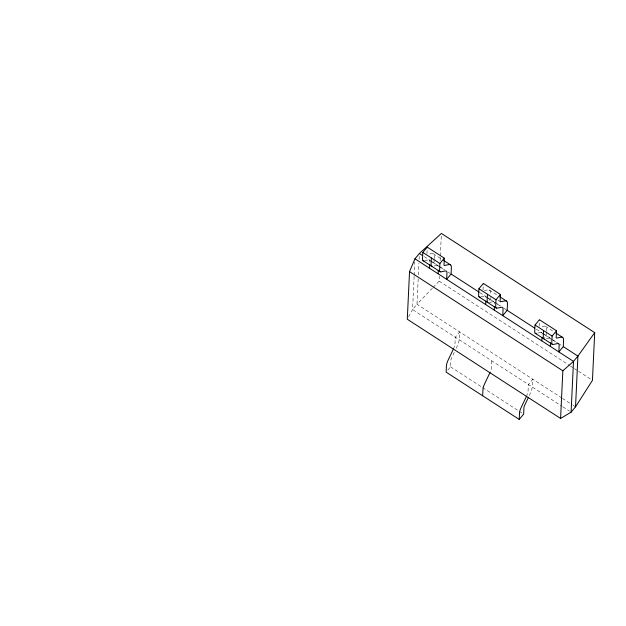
<?xml version="1.0" encoding="UTF-8"?>
<svg xmlns="http://www.w3.org/2000/svg" width="626" height="626" viewBox="0 0 626 626"><rect width="100%" height="100%" fill="white"/><g stroke="black" fill="none" stroke-linecap="round" stroke-linejoin="round"><path stroke-width="0.47" stroke-dasharray="3.13 2.35" d="M490.408 293.007L490.416 292.483A22.043 5.877 -57.1 0 0 488.233 289.783L484.493 290.527M414.13 276.371L412.565 309.565L407.729 318.438M414.177 275.393L414.819 261.723M418.184 278.883L416.986 304.267L412.565 309.565L562.117 406.344M418.371 274.978L418.919 263.264M419.107 259.36L419.24 256.425M426.94 253.632L427.206 248.052M434.186 259.391L434.014 262.967L432.91 264.297M434.225 258.499L434.319 256.175A22.043 5.877 -57.1 0 0 432.128 253.483L427.558 254.391M433.106 287.412L439.147 281.097L439.374 276.23M440.109 260.674L440.297 256.785M440.344 255.807L441.307 235.384M447.793 370.154L450.556 366.844L450.884 360.138A4.93 1.315 -57.1 0 1 451.487 358.221L455.392 350.02M483.037 289.932L483.35 283.421M490.197 297.483L490.119 299.275L488.452 301.262M491.833 360.866L491.543 367.079A14.5 3.866 -57.1 0 1 490.275 371.828M539.142 326.24L539.448 319.73M546.381 331.999L546.216 335.575L544.557 337.563M546.428 331.107L546.514 328.783A22.043 5.877 -57.1 0 0 544.33 326.091L540.598 326.835M456.229 348.267L456.659 347.328A22.043 5.877 -57.1 0 0 459.382 338.768L459.719 331.921L455.298 337.218L455 343.431A14.5 3.866 -57.1 0 1 453.74 348.189M529.306 395.554L529.737 394.623A22.043 5.877 -57.1 0 0 532.452 386.054L532.796 379.215L528.367 384.513L528.078 390.726A14.5 3.866 -57.1 0 1 526.81 395.475M432.433 288.116L416.986 304.267L561.632 397.878M424.827 260.627L428.168 259.939A14.5 3.866 -57.1 0 1 429.882 262.059M434.201 265.98L436.705 265.463A14.5 3.866 -57.1 0 1 438.169 266.027M480.925 296.935L484.266 296.247A14.5 3.866 -57.1 0 1 485.917 297.319M489.462 302.46L492.803 301.771A14.5 3.866 -57.1 0 1 494.517 303.884M537.859 333.063L540.363 332.547A14.5 3.866 -57.1 0 1 542.085 334.667M546.396 338.588L548.9 338.071A14.5 3.866 -57.1 0 1 550.622 340.192M433.2 253.663L441.612 259.109M489.305 289.971L497.717 295.417M545.403 326.271L553.814 331.717M497.858 300.104L499.548 301.2M424.287 256.676L430.015 260.377M430.829 260.909L438.184 265.667M438.896 266.128L444.726 269.9M447.997 272.02L450.274 273.492M479.892 292.655L485.612 296.356M486.425 296.888L494.603 302.178M494.994 302.428L500.683 306.114M503.601 308L506.379 309.8M536.302 329.166L542.03 332.868M542.844 333.4L551.091 338.736M551.842 339.222L557.594 342.946M558.384 343.455L561.663 345.575M429.154 260.025L432.261 262.028M432.449 262.153L440.023 267.052M440.203 267.177L444.859 270.189M485.252 296.325L487.771 297.953M488.358 298.336L496.301 303.477M496.895 303.86L500.182 305.989M541.357 332.633L543.869 334.261M544.456 334.636L552.406 339.785M552.993 340.161L558.611 343.799M439.147 281.097L569.496 365.451M570.317 365.983L573.596 368.104M574.418 368.636L577.696 370.756M578.518 371.288L592.454 380.303M562.453 398.41L572.258 404.756M573.08 405.28L575.529 406.869M562.93 406.877L569.472 411.11M450.556 366.844L481.762 387.032M482.583 387.564L518.704 410.946M519.525 411.478L521.99 413.074"/><path stroke-width="0.94" d="M409.537 271.582L407.291 319.244L560.591 418.45L571.1 412.166L575.529 406.869L592.454 380.303L594.7 332.649L441.393 233.443L419.381 253.499L414.96 258.796L409.537 271.582L562.844 370.795L560.591 418.45M444.319 258.17L439.898 263.468L439.585 270.033A12.465 3.326 -57.1 0 0 441.064 271.848L445.243 270.988A14.5 3.866 -57.1 0 1 446.956 273.108L446.667 279.313L451.088 274.016L451.393 267.224A22.043 5.877 -57.1 0 0 449.202 264.532L444.499 265.463A4.93 1.315 -57.1 0 1 444.014 264.861L444.319 258.17L427.253 247.121L422.824 252.419L422.511 258.984A12.465 3.326 -57.1 0 0 423.99 260.799M429.592 268.264L429.757 264.72M431.361 257.943L431.048 264.508A12.465 3.326 -57.1 0 0 432.284 266.355M438.13 273.789L438.294 270.244M500.424 294.478L495.995 299.776L495.69 306.333A12.465 3.326 -57.1 0 0 497.161 308.149L501.34 307.296A14.5 3.866 -57.1 0 1 503.054 309.408L502.764 315.621L507.185 310.324L507.49 303.532A22.043 5.877 -57.1 0 0 505.307 300.832L500.604 301.763A4.93 1.315 -57.1 0 1 500.111 301.161L500.424 294.478L483.35 283.421L478.921 288.727L478.616 295.284A12.465 3.326 -57.1 0 0 480.087 297.1M485.69 304.572L485.854 301.02M482.669 395.788L482.982 389.223A12.465 3.326 -57.1 0 1 484.814 383.448L489.407 373.8A14.5 3.866 -57.1 0 0 490.009 372.47M487.458 294.251L487.153 300.809A12.465 3.326 -57.1 0 0 487.959 302.624M494.227 310.097L494.391 306.544M453.474 348.831A14.5 3.866 -57.1 0 1 452.872 350.161L448.279 359.801A12.465 3.326 -57.1 0 0 446.44 365.584L446.135 372.141L519.212 419.436L519.517 412.87A12.465 3.326 -57.1 0 1 521.348 407.088L525.942 397.447A14.5 3.866 -57.1 0 0 526.544 396.117M556.522 330.778L552.093 336.076L551.788 342.641A12.465 3.326 -57.1 0 0 553.259 344.457L557.437 343.596A14.5 3.866 -57.1 0 1 559.159 345.716L558.861 351.922L563.29 346.624L563.588 339.832A22.043 5.877 -57.1 0 0 561.405 337.14L556.702 338.071A4.93 1.315 -57.1 0 1 556.209 337.469L556.522 330.778L539.448 319.73L535.019 325.027L534.714 331.592A12.465 3.326 -57.1 0 0 536.185 333.408M541.787 340.873L541.96 337.328M543.556 330.551L543.251 337.117A12.465 3.326 -57.1 0 0 544.26 338.963M550.324 346.397L550.497 342.852M571.1 412.166L573.494 361.398L577.923 356.1L594.7 332.649M575.529 406.869L577.923 356.1L563.29 346.624M528.469 397.307L524.565 405.515A4.93 1.315 -57.1 0 0 523.954 407.432L523.633 414.138L519.212 419.436M562.844 370.795L573.494 361.398L414.96 258.796M443.771 260.502L450.556 264.9M499.869 296.81L506.653 301.2M555.974 333.11L562.758 337.508M422.824 252.419L439.898 263.468M478.921 288.727L495.995 299.776M535.019 325.027L552.093 336.076M419.381 253.499L422.652 255.619M451.268 274.133L479.07 292.123M506.872 310.12L534.667 328.11M422.98 260.627L440.219 271.778M479.078 296.927L496.316 308.086M535.183 333.235L552.414 344.386"/></g></svg>
